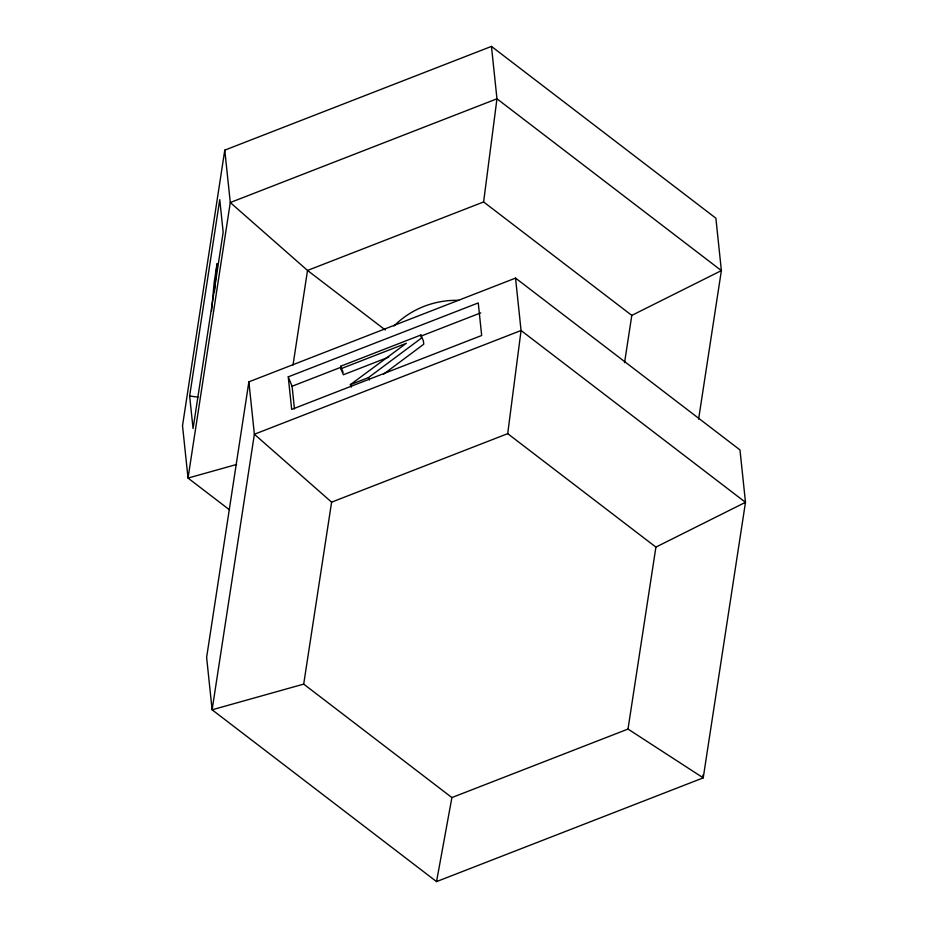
<?xml version="1.0" encoding="UTF-8"?>
<svg xmlns="http://www.w3.org/2000/svg" width="928" height="928" viewBox="0 0 928 928"><rect width="100%" height="100%" fill="white"/><g stroke="black" fill="none" stroke-linecap="round" stroke-linejoin="round"><path stroke-width="1.39" d="M211.561 311.1L214.171 282.379L217.036 263.668L214.414 292.297M624.556 362.674L631.806 315.392L483.616 201.944L496.967 98.797L491.457 46.4L224.773 150.139L182.514 425.685L188.024 478.082L229.46 509.797M436.543 881.6L451.901 797.57L628.001 729.06L655.91 547.102L507.709 433.654L521.06 330.507L515.55 278.11L248.878 381.849L206.619 657.395L212.118 709.792L436.543 881.6L703.227 777.861L745.486 502.315L739.976 449.918L515.55 278.11M189.637 395.989L219.75 199.659L223.172 232.22L193.059 428.55L189.637 395.989L197.908 397.138M293.016 365.006L307.516 270.442L230.283 202.536L224.773 150.139M451.901 797.57L303.7 684.11L331.609 502.152L254.376 434.246L248.878 381.849M698.61 419.096L721.381 270.605L715.882 218.208L491.457 46.4M351.329 387.069L350.355 384.656L368.451 377.615L421.289 338.198L420.952 334.996L340.634 366.247L340.889 368.752L343.348 374.773L388.762 357.106M383.542 374.216L423.748 344.218L423.412 341.028L420.952 334.996M350.355 384.656L406.348 343.29L340.889 368.752M631.806 315.392L721.381 270.605L496.967 98.797L230.283 202.536L188.024 478.082L236.594 464.464M655.91 547.102L745.486 502.315L521.06 330.507L254.376 434.246L212.118 709.792L303.7 684.11M483.616 201.944L307.516 270.442L385.248 329.962M288.248 376.849L478.256 302.934L481.678 335.495L291.67 409.41L288.248 376.849L292.088 386.257L294.466 408.912M292.088 386.257L340.599 367.395M421.451 335.936L480.75 312.875M331.609 502.152L507.709 433.654M628.001 729.06L703.227 777.861L702.925 775.031M368.451 377.615L369.437 380.028M340.634 366.247L343.082 372.267M393.971 326.03A86.107 83.555 -6 0 1 458.71 300.347"/></g></svg>
